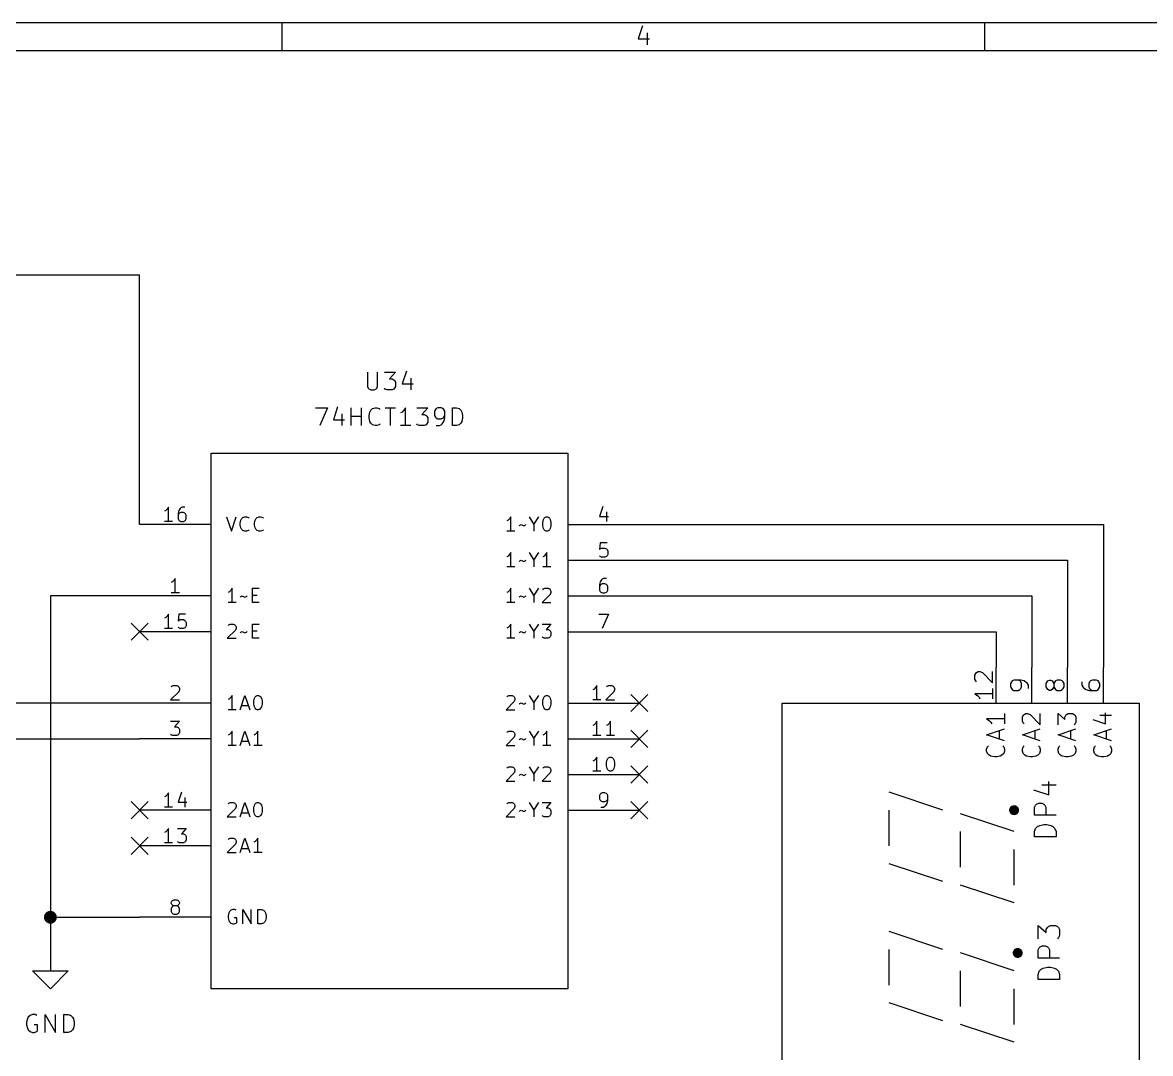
# Model space of a CAD drawing. Extents: x 0.4 to 11.3, y -7.9 to -0.4.
# Drawn here: x 5.572 to 8.732, y -3.281 to -0.394 of the extents above; entities that cross this region are included whole.
import ezdxf

# ---------------------------------------------------------------- set-up
doc = ezdxf.new("R2010")
doc.units = 0
doc.header["$MEASUREMENT"] = 0
for name, color, linetype in [('BLUE2', 5, 'CONTINUOUS'), ('CYAN2', 4, 'CONTINUOUS'), ('GREEN3', 91, 'CONTINUOUS'), ('LYELLOW', 51, 'CONTINUOUS'), ('RED2', 1, 'CONTINUOUS'), ('RED3', 11, 'CONTINUOUS')]:
    doc.layers.add(name, color=color, linetype=linetype)

msp = doc.modelspace()

# ---------------------------------------------------------------- linework, layer by layer
at = {"layer": 'BLUE2', "linetype": 'CONTINUOUS'}
for p, q in [((5.876, -2.076), (5.924, -2.124)), ((5.924, -2.076), (5.876, -2.124)), ((7.276, -2.276), (7.324, -2.324)), ((7.324, -2.276), (7.276, -2.324)), ((7.276, -2.376), (7.324, -2.424)), ((7.324, -2.376), (7.276, -2.424)), ((7.276, -2.476), (7.324, -2.524)), ((7.324, -2.476), (7.276, -2.524)), ((5.876, -2.576), (5.924, -2.624)), ((5.924, -2.576), (5.876, -2.624)), ((7.276, -2.576), (7.324, -2.624)), ((7.324, -2.576), (7.276, -2.624)), ((5.876, -2.676), (5.924, -2.724)), ((5.924, -2.676), (5.876, -2.724))]:
    msp.add_line(p, q, dxfattribs=at)
at = {"layer": 'CYAN2', "linetype": 'CONTINUOUS'}
for p, q in [((6.5381, -1.3728), (6.5381, -1.4133)), ((6.5667, -1.4133), (6.5667, -1.3728)), ((6.5857, -1.3728), (6.6167, -1.3728)), ((6.6167, -1.3728), (6.6, -1.3919)), ((6.6476, -1.3704), (6.6357, -1.4061)), ((6.6595, -1.3895), (6.6595, -1.4228)), ((6.5381, -1.4133), (6.5405, -1.418)), ((6.5405, -1.418), (6.5429, -1.4204)), ((6.5429, -1.4204), (6.5476, -1.4228)), ((6.5571, -1.4228), (6.5619, -1.4204)), ((6.5619, -1.4204), (6.5643, -1.418)), ((6.5643, -1.418), (6.5667, -1.4133)), ((6.5881, -1.4204), (6.5857, -1.418)), ((6.5929, -1.4228), (6.5881, -1.4204)), ((6.6, -1.3919), (6.6071, -1.3919)), ((6.6071, -1.3919), (6.6119, -1.3942)), ((6.6119, -1.4204), (6.6071, -1.4228)), ((6.6119, -1.3942), (6.6143, -1.3966)), ((6.6143, -1.418), (6.6119, -1.4204)), ((6.6143, -1.3966), (6.6167, -1.4014)), ((6.6167, -1.4133), (6.6143, -1.418)), ((6.6167, -1.4014), (6.6167, -1.4133)), ((6.6357, -1.4061), (6.6667, -1.4061)), ((6.5476, -1.4228), (6.5571, -1.4228)), ((6.6071, -1.4228), (6.5929, -1.4228)), ((6.3929, -1.4728), (6.4262, -1.4728)), ((6.4262, -1.4728), (6.4048, -1.5228)), ((6.4548, -1.4704), (6.4429, -1.5061)), ((6.4929, -1.5228), (6.4929, -1.4728)), ((6.5214, -1.5228), (6.5214, -1.4728)), ((6.5429, -1.4942), (6.5452, -1.4847)), ((6.5452, -1.4847), (6.5476, -1.4799)), ((6.5476, -1.4799), (6.5524, -1.4752)), ((6.5524, -1.4752), (6.5595, -1.4728)), ((6.5595, -1.4728), (6.5643, -1.4728)), ((6.5643, -1.4728), (6.5714, -1.4752)), ((6.5714, -1.4752), (6.5738, -1.4776)), ((6.5881, -1.4728), (6.6167, -1.4728)), ((6.6024, -1.5228), (6.6024, -1.4728)), ((6.6357, -1.4847), (6.631, -1.4871)), ((6.6405, -1.4799), (6.6357, -1.4847)), ((6.6452, -1.4728), (6.6405, -1.4799)), ((6.6452, -1.5228), (6.6452, -1.4728)), ((6.6762, -1.4728), (6.7071, -1.4728)), ((6.7071, -1.4728), (6.6905, -1.4919)), ((6.7286, -1.4776), (6.7262, -1.4823)), ((6.7262, -1.4823), (6.7262, -1.4942)), ((6.7309, -1.4752), (6.7286, -1.4776)), ((6.7357, -1.4728), (6.7309, -1.4752)), ((6.7452, -1.4728), (6.7357, -1.4728)), ((6.75, -1.4752), (6.7452, -1.4728)), ((6.7524, -1.4776), (6.75, -1.4752)), ((6.7548, -1.4823), (6.7524, -1.4776)), ((6.7548, -1.5014), (6.7548, -1.4823)), ((6.7762, -1.5228), (6.7762, -1.4728)), ((6.7762, -1.4728), (6.7881, -1.4728)), ((6.7881, -1.4728), (6.7952, -1.4752)), ((6.7952, -1.4752), (6.8, -1.4799)), ((6.8, -1.4799), (6.8024, -1.4847)), ((6.8024, -1.4847), (6.8048, -1.4942)), ((6.4429, -1.5061), (6.4738, -1.5061)), ((6.4667, -1.4895), (6.4667, -1.5228)), ((6.4929, -1.4966), (6.5214, -1.4966)), ((6.5429, -1.5014), (6.5429, -1.4942)), ((6.5452, -1.5109), (6.5429, -1.5014)), ((6.5476, -1.5157), (6.5452, -1.5109)), ((6.5524, -1.5204), (6.5476, -1.5157)), ((6.6905, -1.4919), (6.6976, -1.4919)), ((6.6976, -1.4919), (6.7024, -1.4942)), ((6.7024, -1.4942), (6.7048, -1.4966)), ((6.7048, -1.4966), (6.7071, -1.5014)), ((6.7071, -1.5133), (6.7048, -1.518)), ((6.7071, -1.5014), (6.7071, -1.5133)), ((6.7262, -1.4942), (6.7286, -1.499)), ((6.7286, -1.499), (6.7309, -1.5014)), ((6.7309, -1.5014), (6.7357, -1.5038)), ((6.7357, -1.5038), (6.7452, -1.5038)), ((6.7452, -1.5038), (6.75, -1.5014)), ((6.7476, -1.518), (6.7524, -1.5109)), ((6.75, -1.5014), (6.7524, -1.499)), ((6.7524, -1.499), (6.7548, -1.4942)), ((6.7524, -1.5109), (6.7548, -1.5014)), ((6.8, -1.5157), (6.7952, -1.5204)), ((6.8024, -1.5109), (6.8, -1.5157)), ((6.8048, -1.5014), (6.8024, -1.5109)), ((6.8048, -1.4942), (6.8048, -1.5014)), ((6.5595, -1.5228), (6.5524, -1.5204)), ((6.5643, -1.5228), (6.5595, -1.5228)), ((6.5714, -1.5204), (6.5643, -1.5228)), ((6.5738, -1.518), (6.5714, -1.5204)), ((6.6595, -1.5228), (6.631, -1.5228)), ((6.6786, -1.5204), (6.6762, -1.518)), ((6.6833, -1.5228), (6.6786, -1.5204)), ((6.6976, -1.5228), (6.6833, -1.5228)), ((6.7024, -1.5204), (6.6976, -1.5228)), ((6.7048, -1.518), (6.7024, -1.5204)), ((6.7309, -1.5228), (6.7405, -1.5228)), ((6.7405, -1.5228), (6.7452, -1.5204)), ((6.7452, -1.5204), (6.7476, -1.518)), ((6.7881, -1.5228), (6.7762, -1.5228)), ((6.7952, -1.5204), (6.7881, -1.5228)), ((6.1438, -1.7785), (6.1571, -1.8185)), ((6.1571, -1.8185), (6.1705, -1.7785)), ((6.1819, -1.7956), (6.1838, -1.788)), ((6.1819, -1.8014), (6.1819, -1.7956)), ((6.1838, -1.788), (6.1857, -1.7842)), ((6.1857, -1.7842), (6.1895, -1.7804)), ((6.1895, -1.7804), (6.1952, -1.7785)), ((6.1952, -1.7785), (6.199, -1.7785)), ((6.199, -1.7785), (6.2048, -1.7804)), ((6.2048, -1.7804), (6.2067, -1.7823)), ((6.2219, -1.7956), (6.2238, -1.788)), ((6.2219, -1.8014), (6.2219, -1.7956)), ((6.2238, -1.788), (6.2257, -1.7842)), ((6.2257, -1.7842), (6.2295, -1.7804)), ((6.2295, -1.7804), (6.2352, -1.7785)), ((6.2352, -1.7785), (6.239, -1.7785)), ((6.239, -1.7785), (6.2448, -1.7804)), ((6.2448, -1.7804), (6.2467, -1.7823)), ((6.9324, -1.788), (6.9286, -1.7899)), ((6.9362, -1.7842), (6.9324, -1.788)), ((6.94, -1.7785), (6.9362, -1.7842)), ((6.94, -1.8185), (6.94, -1.7785)), ((6.9648, -1.8014), (6.9686, -1.7995)), ((6.9686, -1.7995), (6.9762, -1.8033)), ((6.98, -1.8014), (6.9819, -1.7995)), ((6.9914, -1.7785), (7.0048, -1.7995)), ((7.0048, -1.7995), (7.0181, -1.7785)), ((7.0048, -1.7995), (7.0048, -1.8185)), ((7.0295, -1.7937), (7.0314, -1.7861)), ((7.0295, -1.8033), (7.0295, -1.7937)), ((7.0314, -1.7861), (7.0333, -1.7823)), ((7.0333, -1.7823), (7.0352, -1.7804)), ((7.0352, -1.7804), (7.039, -1.7785)), ((7.039, -1.7785), (7.0429, -1.7785)), ((7.0429, -1.7785), (7.0467, -1.7804)), ((7.0467, -1.7804), (7.0486, -1.7823)), ((7.0486, -1.7823), (7.0505, -1.7861)), ((7.0505, -1.7861), (7.0524, -1.7937)), ((7.0524, -1.7937), (7.0524, -1.8033)), ((6.1838, -1.809), (6.1819, -1.8014)), ((6.1857, -1.8128), (6.1838, -1.809)), ((6.1895, -1.8166), (6.1857, -1.8128)), ((6.1952, -1.8185), (6.1895, -1.8166)), ((6.199, -1.8185), (6.1952, -1.8185)), ((6.2048, -1.8166), (6.199, -1.8185)), ((6.2067, -1.8147), (6.2048, -1.8166)), ((6.2238, -1.809), (6.2219, -1.8014)), ((6.2257, -1.8128), (6.2238, -1.809)), ((6.2295, -1.8166), (6.2257, -1.8128)), ((6.2352, -1.8185), (6.2295, -1.8166)), ((6.239, -1.8185), (6.2352, -1.8185)), ((6.2448, -1.8166), (6.239, -1.8185)), ((6.2467, -1.8147), (6.2448, -1.8166)), ((6.9514, -1.8185), (6.9286, -1.8185)), ((6.9629, -1.8033), (6.9648, -1.8014)), ((6.9762, -1.8033), (6.98, -1.8014)), ((7.0314, -1.8109), (7.0295, -1.8033)), ((7.0333, -1.8147), (7.0314, -1.8109)), ((7.0352, -1.8166), (7.0333, -1.8147)), ((7.039, -1.8185), (7.0352, -1.8166)), ((7.0429, -1.8185), (7.039, -1.8185)), ((7.0467, -1.8166), (7.0429, -1.8185)), ((7.0486, -1.8147), (7.0467, -1.8166)), ((7.0505, -1.8109), (7.0486, -1.8147)), ((7.0524, -1.8033), (7.0505, -1.8109)), ((6.9324, -1.888), (6.9286, -1.8899)), ((6.9362, -1.8842), (6.9324, -1.888)), ((6.94, -1.8785), (6.9362, -1.8842)), ((6.94, -1.9185), (6.94, -1.8785)), ((6.9914, -1.8785), (7.0048, -1.8995)), ((7.0048, -1.8995), (7.0181, -1.8785)), ((7.0333, -1.888), (7.0295, -1.8899)), ((7.0371, -1.8842), (7.0333, -1.888)), ((7.041, -1.8785), (7.0371, -1.8842)), ((7.041, -1.9185), (7.041, -1.8785)), ((6.9514, -1.9185), (6.9286, -1.9185)), ((6.9629, -1.9033), (6.9648, -1.9014)), ((6.9648, -1.9014), (6.9686, -1.8995)), ((6.9686, -1.8995), (6.9762, -1.9033)), ((6.9762, -1.9033), (6.98, -1.9014)), ((6.98, -1.9014), (6.9819, -1.8995)), ((7.0048, -1.8995), (7.0048, -1.9185)), ((7.0524, -1.9185), (7.0295, -1.9185)), ((6.1514, -1.988), (6.1476, -1.9899)), ((6.1552, -1.9842), (6.1514, -1.988)), ((6.159, -1.9785), (6.1552, -1.9842)), ((6.159, -2.0185), (6.159, -1.9785)), ((6.2162, -2.0185), (6.2162, -1.9785)), ((6.2162, -1.9785), (6.2352, -1.9785)), ((6.9324, -1.988), (6.9286, -1.9899)), ((6.9362, -1.9842), (6.9324, -1.988)), ((6.94, -1.9785), (6.9362, -1.9842)), ((6.94, -2.0185), (6.94, -1.9785)), ((6.9914, -1.9785), (7.0048, -1.9995)), ((7.0048, -1.9995), (7.0181, -1.9785)), ((7.0295, -1.9823), (7.0314, -1.9804)), ((7.0314, -1.9804), (7.0352, -1.9785)), ((7.0352, -1.9785), (7.0448, -1.9785)), ((7.0448, -1.9785), (7.0486, -1.9804)), ((7.0486, -1.9804), (7.0505, -1.9823)), ((7.0505, -1.9823), (7.0524, -1.9861)), ((7.0524, -1.9899), (7.0505, -1.9956)), ((7.0524, -1.9861), (7.0524, -1.9899)), ((6.1705, -2.0185), (6.1476, -2.0185)), ((6.1819, -2.0033), (6.1838, -2.0014)), ((6.1838, -2.0014), (6.1876, -1.9995)), ((6.1876, -1.9995), (6.1952, -2.0033)), ((6.1952, -2.0033), (6.199, -2.0014)), ((6.199, -2.0014), (6.2009, -1.9995)), ((6.2162, -1.9976), (6.2295, -1.9976)), ((6.2352, -2.0185), (6.2162, -2.0185)), ((6.9514, -2.0185), (6.9286, -2.0185)), ((6.9629, -2.0033), (6.9648, -2.0014)), ((6.9648, -2.0014), (6.9686, -1.9995)), ((6.9686, -1.9995), (6.9762, -2.0033)), ((6.9762, -2.0033), (6.98, -2.0014)), ((6.98, -2.0014), (6.9819, -1.9995)), ((7.0048, -1.9995), (7.0048, -2.0185)), ((7.0505, -1.9956), (7.0276, -2.0185)), ((7.0276, -2.0185), (7.0524, -2.0185)), ((6.1476, -2.0823), (6.1495, -2.0804)), ((6.1495, -2.0804), (6.1533, -2.0785)), ((6.1533, -2.0785), (6.1629, -2.0785)), ((6.1629, -2.0785), (6.1667, -2.0804)), ((6.1667, -2.0804), (6.1686, -2.0823)), ((6.1686, -2.0823), (6.1705, -2.0861)), ((6.2162, -2.1185), (6.2162, -2.0785)), ((6.2162, -2.0785), (6.2352, -2.0785)), ((6.9362, -2.0842), (6.9324, -2.088)), ((6.94, -2.0785), (6.9362, -2.0842)), ((6.94, -2.1185), (6.94, -2.0785)), ((6.9914, -2.0785), (7.0048, -2.0995)), ((7.0048, -2.0995), (7.0181, -2.0785)), ((7.0276, -2.0785), (7.0524, -2.0785)), ((7.0524, -2.0785), (7.039, -2.0937)), ((6.1686, -2.0956), (6.1457, -2.1185)), ((6.1705, -2.0899), (6.1686, -2.0956)), ((6.1705, -2.0861), (6.1705, -2.0899)), ((6.1819, -2.1033), (6.1838, -2.1014)), ((6.1838, -2.1014), (6.1876, -2.0995)), ((6.1876, -2.0995), (6.1952, -2.1033)), ((6.1952, -2.1033), (6.199, -2.1014)), ((6.199, -2.1014), (6.2009, -2.0995)), ((6.2162, -2.0976), (6.2295, -2.0976)), ((6.9324, -2.088), (6.9286, -2.0899)), ((6.9629, -2.1033), (6.9648, -2.1014)), ((6.9648, -2.1014), (6.9686, -2.0995)), ((6.9686, -2.0995), (6.9762, -2.1033)), ((6.9762, -2.1033), (6.98, -2.1014)), ((6.98, -2.1014), (6.9819, -2.0995)), ((7.0048, -2.0995), (7.0048, -2.1185)), ((7.0295, -2.1166), (7.0276, -2.1147)), ((7.0333, -2.1185), (7.0295, -2.1166)), ((7.039, -2.0937), (7.0448, -2.0937)), ((7.0448, -2.0937), (7.0486, -2.0956)), ((7.0486, -2.1166), (7.0448, -2.1185)), ((7.0486, -2.0956), (7.0505, -2.0976)), ((7.0505, -2.1147), (7.0486, -2.1166)), ((7.0505, -2.0976), (7.0524, -2.1014)), ((7.0524, -2.1109), (7.0505, -2.1147)), ((7.0524, -2.1014), (7.0524, -2.1109)), ((6.1457, -2.1185), (6.1705, -2.1185)), ((6.2352, -2.1185), (6.2162, -2.1185)), ((6.9514, -2.1185), (6.9286, -2.1185)), ((7.0448, -2.1185), (7.0333, -2.1185)), ((6.1514, -2.288), (6.1476, -2.2899)), ((6.1552, -2.2842), (6.1514, -2.288)), ((6.159, -2.2785), (6.1552, -2.2842)), ((6.159, -2.3185), (6.159, -2.2785)), ((6.1819, -2.3185), (6.1952, -2.2785)), ((6.1952, -2.2785), (6.2086, -2.3185)), ((6.22, -2.2937), (6.2219, -2.2861)), ((6.22, -2.3033), (6.22, -2.2937)), ((6.2219, -2.3109), (6.22, -2.3033)), ((6.2219, -2.2861), (6.2238, -2.2823)), ((6.2238, -2.2823), (6.2257, -2.2804)), ((6.2257, -2.2804), (6.2295, -2.2785)), ((6.2295, -2.2785), (6.2333, -2.2785)), ((6.2333, -2.2785), (6.2371, -2.2804)), ((6.2371, -2.2804), (6.239, -2.2823)), ((6.239, -2.2823), (6.241, -2.2861)), ((6.241, -2.2861), (6.2429, -2.2937)), ((6.2429, -2.3033), (6.241, -2.3109)), ((6.2429, -2.2937), (6.2429, -2.3033)), ((6.9495, -2.2956), (6.9267, -2.3185)), ((6.9286, -2.2823), (6.9305, -2.2804)), ((6.9305, -2.2804), (6.9343, -2.2785)), ((6.9343, -2.2785), (6.9438, -2.2785)), ((6.9438, -2.2785), (6.9476, -2.2804)), ((6.9476, -2.2804), (6.9495, -2.2823)), ((6.9495, -2.2823), (6.9514, -2.2861)), ((6.9514, -2.2899), (6.9495, -2.2956)), ((6.9514, -2.2861), (6.9514, -2.2899)), ((6.9629, -2.3033), (6.9648, -2.3014)), ((6.9648, -2.3014), (6.9686, -2.2995)), ((6.9686, -2.2995), (6.9762, -2.3033)), ((6.9762, -2.3033), (6.98, -2.3014)), ((6.98, -2.3014), (6.9819, -2.2995)), ((6.9914, -2.2785), (7.0048, -2.2995)), ((7.0048, -2.2995), (7.0181, -2.2785)), ((7.0048, -2.2995), (7.0048, -2.3185)), ((7.0295, -2.2937), (7.0314, -2.2861)), ((7.0295, -2.3033), (7.0295, -2.2937)), ((7.0314, -2.3109), (7.0295, -2.3033)), ((7.0314, -2.2861), (7.0333, -2.2823)), ((7.0333, -2.2823), (7.0352, -2.2804)), ((7.0352, -2.2804), (7.039, -2.2785)), ((7.039, -2.2785), (7.0429, -2.2785)), ((7.0429, -2.2785), (7.0467, -2.2804)), ((7.0467, -2.2804), (7.0486, -2.2823)), ((7.0486, -2.2823), (7.0505, -2.2861)), ((7.0505, -2.2861), (7.0524, -2.2937)), ((7.0524, -2.3033), (7.0505, -2.3109)), ((7.0524, -2.2937), (7.0524, -2.3033)), ((6.1705, -2.3185), (6.1476, -2.3185)), ((6.1857, -2.3071), (6.2048, -2.3071)), ((6.2238, -2.3147), (6.2219, -2.3109)), ((6.2257, -2.3166), (6.2238, -2.3147)), ((6.2295, -2.3185), (6.2257, -2.3166)), ((6.2333, -2.3185), (6.2295, -2.3185)), ((6.2371, -2.3166), (6.2333, -2.3185)), ((6.239, -2.3147), (6.2371, -2.3166)), ((6.241, -2.3109), (6.239, -2.3147)), ((6.9267, -2.3185), (6.9514, -2.3185)), ((7.0333, -2.3147), (7.0314, -2.3109)), ((7.0352, -2.3166), (7.0333, -2.3147)), ((7.039, -2.3185), (7.0352, -2.3166)), ((7.0429, -2.3185), (7.039, -2.3185)), ((7.0467, -2.3166), (7.0429, -2.3185)), ((7.0486, -2.3147), (7.0467, -2.3166)), ((7.0505, -2.3109), (7.0486, -2.3147)), ((8.3231, -2.3295), (8.3231, -2.3581)), ((8.3731, -2.339), (8.3755, -2.3343)), ((8.3755, -2.3343), (8.3779, -2.3319)), ((8.3779, -2.3319), (8.3827, -2.3295)), ((8.3827, -2.3295), (8.3874, -2.3295)), ((8.3874, -2.3295), (8.3946, -2.3319)), ((8.3946, -2.3319), (8.4231, -2.3605)), ((8.4231, -2.3605), (8.4231, -2.3295)), ((8.4731, -2.3605), (8.4731, -2.3295)), ((8.4731, -2.3295), (8.4922, -2.3462)), ((8.4922, -2.339), (8.4946, -2.3343)), ((8.4946, -2.3343), (8.4969, -2.3319)), ((8.4969, -2.3319), (8.5017, -2.3295)), ((8.5017, -2.3295), (8.5136, -2.3295)), ((8.5136, -2.3295), (8.5184, -2.3319)), ((8.5184, -2.3319), (8.5208, -2.3343)), ((8.5208, -2.3343), (8.5231, -2.339)), ((8.5898, -2.3343), (8.6231, -2.3343)), ((8.6065, -2.3581), (8.6065, -2.3271)), ((8.3231, -2.3438), (8.2731, -2.3438)), ((8.2731, -2.3438), (8.2803, -2.3486)), ((8.2803, -2.3486), (8.285, -2.3533)), ((8.285, -2.3533), (8.2874, -2.3581)), ((8.3731, -2.3509), (8.3731, -2.339)), ((8.3755, -2.3557), (8.3731, -2.3509)), ((8.3779, -2.3581), (8.3755, -2.3557)), ((8.4922, -2.3462), (8.4922, -2.339)), ((8.5208, -2.3581), (8.5184, -2.3605)), ((8.5231, -2.3533), (8.5208, -2.3581)), ((8.5231, -2.339), (8.5231, -2.3533)), ((8.5708, -2.3462), (8.6065, -2.3581)), ((6.1514, -2.388), (6.1476, -2.3899)), ((6.1552, -2.3842), (6.1514, -2.388)), ((6.159, -2.3785), (6.1552, -2.3842)), ((6.159, -2.4185), (6.159, -2.3785)), ((6.1819, -2.4185), (6.1952, -2.3785)), ((6.1952, -2.3785), (6.2086, -2.4185)), ((6.2238, -2.388), (6.22, -2.3899)), ((6.2276, -2.3842), (6.2238, -2.388)), ((6.2314, -2.3785), (6.2276, -2.3842)), ((6.2314, -2.4185), (6.2314, -2.3785)), ((6.9495, -2.3956), (6.9267, -2.4185)), ((6.9286, -2.3823), (6.9305, -2.3804)), ((6.9305, -2.3804), (6.9343, -2.3785)), ((6.9343, -2.3785), (6.9438, -2.3785)), ((6.9438, -2.3785), (6.9476, -2.3804)), ((6.9476, -2.3804), (6.9495, -2.3823)), ((6.9495, -2.3823), (6.9514, -2.3861)), ((6.9514, -2.3899), (6.9495, -2.3956)), ((6.9514, -2.3861), (6.9514, -2.3899)), ((6.9629, -2.4033), (6.9648, -2.4014)), ((6.9648, -2.4014), (6.9686, -2.3995)), ((6.9686, -2.3995), (6.9762, -2.4033)), ((6.9762, -2.4033), (6.98, -2.4014)), ((6.98, -2.4014), (6.9819, -2.3995)), ((6.9914, -2.3785), (7.0048, -2.3995)), ((7.0048, -2.3995), (7.0181, -2.3785)), ((7.0048, -2.3995), (7.0048, -2.4185)), ((7.0333, -2.388), (7.0295, -2.3899)), ((7.0371, -2.3842), (7.0333, -2.388)), ((7.041, -2.3785), (7.0371, -2.3842)), ((7.041, -2.4185), (7.041, -2.3785)), ((8.2731, -2.389), (8.3231, -2.3724)), ((8.3231, -2.4057), (8.2731, -2.389)), ((8.3088, -2.4009), (8.3088, -2.3771)), ((8.3731, -2.389), (8.4231, -2.3724)), ((8.4231, -2.4057), (8.3731, -2.389)), ((8.4088, -2.4009), (8.4088, -2.3771)), ((8.4731, -2.389), (8.5231, -2.3724)), ((8.5231, -2.4057), (8.4731, -2.389)), ((8.5088, -2.4009), (8.5088, -2.3771)), ((8.5731, -2.389), (8.6231, -2.3724)), ((8.6231, -2.4057), (8.5731, -2.389)), ((8.6088, -2.4009), (8.6088, -2.3771)), ((6.1705, -2.4185), (6.1476, -2.4185)), ((6.1857, -2.4071), (6.2048, -2.4071)), ((6.2429, -2.4185), (6.22, -2.4185)), ((6.9267, -2.4185), (6.9514, -2.4185)), ((7.0524, -2.4185), (7.0295, -2.4185)), ((8.2731, -2.4295), (8.2755, -2.4224)), ((8.2731, -2.4343), (8.2731, -2.4295)), ((8.2755, -2.4224), (8.2779, -2.42)), ((8.3184, -2.42), (8.3208, -2.4224)), ((8.3208, -2.4224), (8.3231, -2.4295)), ((8.3231, -2.4295), (8.3231, -2.4343)), ((8.3731, -2.4295), (8.3755, -2.4224)), ((8.3731, -2.4343), (8.3731, -2.4295)), ((8.3755, -2.4224), (8.3779, -2.42)), ((8.4184, -2.42), (8.4208, -2.4224)), ((8.4208, -2.4224), (8.4231, -2.4295)), ((8.4231, -2.4295), (8.4231, -2.4343)), ((8.4731, -2.4295), (8.4755, -2.4224)), ((8.4731, -2.4343), (8.4731, -2.4295)), ((8.4755, -2.4224), (8.4779, -2.42)), ((8.5184, -2.42), (8.5208, -2.4224)), ((8.5208, -2.4224), (8.5231, -2.4295)), ((8.5231, -2.4295), (8.5231, -2.4343)), ((8.5731, -2.4295), (8.5755, -2.4224)), ((8.5731, -2.4343), (8.5731, -2.4295)), ((8.5755, -2.4224), (8.5779, -2.42)), ((8.6184, -2.42), (8.6208, -2.4224)), ((8.6208, -2.4224), (8.6231, -2.4295)), ((8.6231, -2.4295), (8.6231, -2.4343)), ((8.2755, -2.4414), (8.2731, -2.4343)), ((8.2803, -2.4462), (8.2755, -2.4414)), ((8.285, -2.4486), (8.2803, -2.4462)), ((8.2946, -2.4509), (8.285, -2.4486)), ((8.3017, -2.4509), (8.2946, -2.4509)), ((8.3112, -2.4486), (8.3017, -2.4509)), ((8.316, -2.4462), (8.3112, -2.4486)), ((8.3208, -2.4414), (8.316, -2.4462)), ((8.3231, -2.4343), (8.3208, -2.4414)), ((8.3755, -2.4414), (8.3731, -2.4343)), ((8.3803, -2.4462), (8.3755, -2.4414)), ((8.385, -2.4486), (8.3803, -2.4462)), ((8.3946, -2.4509), (8.385, -2.4486)), ((8.4017, -2.4509), (8.3946, -2.4509)), ((8.4112, -2.4486), (8.4017, -2.4509)), ((8.416, -2.4462), (8.4112, -2.4486)), ((8.4208, -2.4414), (8.416, -2.4462)), ((8.4231, -2.4343), (8.4208, -2.4414)), ((8.4755, -2.4414), (8.4731, -2.4343)), ((8.4803, -2.4462), (8.4755, -2.4414)), ((8.485, -2.4486), (8.4803, -2.4462)), ((8.4946, -2.4509), (8.485, -2.4486)), ((8.5017, -2.4509), (8.4946, -2.4509)), ((8.5112, -2.4486), (8.5017, -2.4509)), ((8.516, -2.4462), (8.5112, -2.4486)), ((8.5208, -2.4414), (8.516, -2.4462)), ((8.5231, -2.4343), (8.5208, -2.4414)), ((8.5755, -2.4414), (8.5731, -2.4343)), ((8.5803, -2.4462), (8.5755, -2.4414)), ((8.585, -2.4486), (8.5803, -2.4462)), ((8.5946, -2.4509), (8.585, -2.4486)), ((8.6017, -2.4509), (8.5946, -2.4509)), ((8.6112, -2.4486), (8.6017, -2.4509)), ((8.616, -2.4462), (8.6112, -2.4486)), ((8.6208, -2.4414), (8.616, -2.4462)), ((8.6231, -2.4343), (8.6208, -2.4414)), ((6.9495, -2.4956), (6.9267, -2.5185)), ((6.9286, -2.4823), (6.9305, -2.4804)), ((6.9305, -2.4804), (6.9343, -2.4785)), ((6.9343, -2.4785), (6.9438, -2.4785)), ((6.9438, -2.4785), (6.9476, -2.4804)), ((6.9476, -2.4804), (6.9495, -2.4823)), ((6.9495, -2.4823), (6.9514, -2.4861)), ((6.9514, -2.4899), (6.9495, -2.4956)), ((6.9514, -2.4861), (6.9514, -2.4899)), ((6.9914, -2.4785), (7.0048, -2.4995)), ((7.0048, -2.4995), (7.0181, -2.4785)), ((7.0505, -2.4956), (7.0276, -2.5185)), ((7.0295, -2.4823), (7.0314, -2.4804)), ((7.0314, -2.4804), (7.0352, -2.4785)), ((7.0352, -2.4785), (7.0448, -2.4785)), ((7.0448, -2.4785), (7.0486, -2.4804)), ((7.0486, -2.4804), (7.0505, -2.4823)), ((7.0505, -2.4823), (7.0524, -2.4861)), ((7.0524, -2.4899), (7.0505, -2.4956)), ((7.0524, -2.4861), (7.0524, -2.4899)), ((6.9267, -2.5185), (6.9514, -2.5185)), ((6.9629, -2.5033), (6.9648, -2.5014)), ((6.9648, -2.5014), (6.9686, -2.4995)), ((6.9686, -2.4995), (6.9762, -2.5033)), ((6.9762, -2.5033), (6.98, -2.5014)), ((6.98, -2.5014), (6.9819, -2.4995)), ((7.0048, -2.4995), (7.0048, -2.5185)), ((7.0276, -2.5185), (7.0524, -2.5185)), ((6.1476, -2.5823), (6.1495, -2.5804)), ((6.1495, -2.5804), (6.1533, -2.5785)), ((6.1533, -2.5785), (6.1629, -2.5785)), ((6.1629, -2.5785), (6.1667, -2.5804)), ((6.1667, -2.5804), (6.1686, -2.5823)), ((6.1686, -2.5823), (6.1705, -2.5861)), ((6.1705, -2.5899), (6.1686, -2.5956)), ((6.1705, -2.5861), (6.1705, -2.5899)), ((6.1819, -2.6185), (6.1952, -2.5785)), ((6.1952, -2.5785), (6.2086, -2.6185)), ((6.22, -2.5937), (6.2219, -2.5861)), ((6.2219, -2.5861), (6.2238, -2.5823)), ((6.2238, -2.5823), (6.2257, -2.5804)), ((6.2257, -2.5804), (6.2295, -2.5785)), ((6.2295, -2.5785), (6.2333, -2.5785)), ((6.2333, -2.5785), (6.2371, -2.5804)), ((6.2371, -2.5804), (6.239, -2.5823)), ((6.239, -2.5823), (6.241, -2.5861)), ((6.241, -2.5861), (6.2429, -2.5937)), ((6.9286, -2.5823), (6.9305, -2.5804)), ((6.9305, -2.5804), (6.9343, -2.5785)), ((6.9343, -2.5785), (6.9438, -2.5785)), ((6.9438, -2.5785), (6.9476, -2.5804)), ((6.9476, -2.5804), (6.9495, -2.5823)), ((6.9495, -2.5823), (6.9514, -2.5861)), ((6.9514, -2.5899), (6.9495, -2.5956)), ((6.9514, -2.5861), (6.9514, -2.5899)), ((6.9914, -2.5785), (7.0048, -2.5995)), ((7.0048, -2.5995), (7.0181, -2.5785)), ((7.0276, -2.5785), (7.0524, -2.5785)), ((7.0524, -2.5785), (7.039, -2.5937)), ((6.1686, -2.5956), (6.1457, -2.6185)), ((6.1457, -2.6185), (6.1705, -2.6185)), ((6.1857, -2.6071), (6.2048, -2.6071)), ((6.22, -2.6033), (6.22, -2.5937)), ((6.2219, -2.6109), (6.22, -2.6033)), ((6.2238, -2.6147), (6.2219, -2.6109)), ((6.2257, -2.6166), (6.2238, -2.6147)), ((6.2295, -2.6185), (6.2257, -2.6166)), ((6.2333, -2.6185), (6.2295, -2.6185)), ((6.2371, -2.6166), (6.2333, -2.6185)), ((6.239, -2.6147), (6.2371, -2.6166)), ((6.241, -2.6109), (6.239, -2.6147)), ((6.2429, -2.6033), (6.241, -2.6109)), ((6.2429, -2.5937), (6.2429, -2.6033)), ((6.9495, -2.5956), (6.9267, -2.6185)), ((6.9267, -2.6185), (6.9514, -2.6185)), ((6.9629, -2.6033), (6.9648, -2.6014)), ((6.9648, -2.6014), (6.9686, -2.5995)), ((6.9686, -2.5995), (6.9762, -2.6033)), ((6.9762, -2.6033), (6.98, -2.6014)), ((6.98, -2.6014), (6.9819, -2.5995)), ((7.0048, -2.5995), (7.0048, -2.6185)), ((7.0295, -2.6166), (7.0276, -2.6147)), ((7.0333, -2.6185), (7.0295, -2.6166)), ((7.0448, -2.6185), (7.0333, -2.6185)), ((7.039, -2.5937), (7.0448, -2.5937)), ((7.0448, -2.5937), (7.0486, -2.5956)), ((7.0486, -2.6166), (7.0448, -2.6185)), ((7.0486, -2.5956), (7.0505, -2.5976)), ((7.0505, -2.6147), (7.0486, -2.6166)), ((7.0505, -2.5976), (7.0524, -2.6014)), ((7.0524, -2.6109), (7.0505, -2.6147)), ((7.0524, -2.6014), (7.0524, -2.6109)), ((6.1476, -2.6823), (6.1495, -2.6804)), ((6.1495, -2.6804), (6.1533, -2.6785)), ((6.1533, -2.6785), (6.1629, -2.6785)), ((6.1629, -2.6785), (6.1667, -2.6804)), ((6.1667, -2.6804), (6.1686, -2.6823)), ((6.1686, -2.6823), (6.1705, -2.6861)), ((6.1819, -2.7185), (6.1952, -2.6785)), ((6.1952, -2.6785), (6.2086, -2.7185)), ((6.2276, -2.6842), (6.2238, -2.688)), ((6.2314, -2.6785), (6.2276, -2.6842)), ((6.2314, -2.7185), (6.2314, -2.6785)), ((6.1686, -2.6956), (6.1457, -2.7185)), ((6.1705, -2.6899), (6.1686, -2.6956)), ((6.1705, -2.6861), (6.1705, -2.6899)), ((6.1857, -2.7071), (6.2048, -2.7071)), ((6.2238, -2.688), (6.22, -2.6899)), ((6.1457, -2.7185), (6.1705, -2.7185)), ((6.2429, -2.7185), (6.22, -2.7185)), ((6.1495, -2.888), (6.1476, -2.8956)), ((6.1476, -2.8956), (6.1476, -2.9014)), ((6.1476, -2.9014), (6.1495, -2.909)), ((6.1514, -2.8842), (6.1495, -2.888)), ((6.1552, -2.8804), (6.1514, -2.8842)), ((6.1609, -2.8785), (6.1552, -2.8804)), ((6.1667, -2.8785), (6.1609, -2.8785)), ((6.1724, -2.9014), (6.1648, -2.9014)), ((6.1705, -2.8804), (6.1667, -2.8785)), ((6.1724, -2.9147), (6.1724, -2.9014)), ((6.1895, -2.9185), (6.1895, -2.8785)), ((6.1895, -2.8785), (6.2124, -2.9185)), ((6.2124, -2.9185), (6.2124, -2.8785)), ((6.2314, -2.9185), (6.2314, -2.8785)), ((6.2314, -2.8785), (6.241, -2.8785)), ((6.241, -2.8785), (6.2467, -2.8804)), ((6.2467, -2.8804), (6.2505, -2.8842)), ((6.2505, -2.8842), (6.2524, -2.888)), ((6.2524, -2.888), (6.2543, -2.8956)), ((6.2543, -2.9014), (6.2524, -2.909)), ((6.2543, -2.8956), (6.2543, -2.9014)), ((6.1495, -2.909), (6.1514, -2.9128)), ((6.1514, -2.9128), (6.1552, -2.9166)), ((6.1552, -2.9166), (6.1609, -2.9185)), ((6.1609, -2.9185), (6.1648, -2.9185)), ((6.1648, -2.9185), (6.1705, -2.9166)), ((6.1705, -2.9166), (6.1724, -2.9147)), ((6.241, -2.9185), (6.2314, -2.9185)), ((6.2467, -2.9166), (6.241, -2.9185)), ((6.2505, -2.9128), (6.2467, -2.9166)), ((6.2524, -2.909), (6.2505, -2.9128)), ((5.5857, -3.1847), (5.5833, -3.1942)), ((5.5881, -3.1799), (5.5857, -3.1847)), ((5.5929, -3.1752), (5.5881, -3.1799)), ((5.6, -3.1728), (5.5929, -3.1752)), ((5.6071, -3.1728), (5.6, -3.1728)), ((5.6119, -3.1752), (5.6071, -3.1728)), ((5.6357, -3.2228), (5.6357, -3.1728)), ((5.6357, -3.1728), (5.6643, -3.2228)), ((5.6643, -3.2228), (5.6643, -3.1728)), ((5.6881, -3.2228), (5.6881, -3.1728)), ((5.6881, -3.1728), (5.7, -3.1728)), ((5.7, -3.1728), (5.7071, -3.1752)), ((5.7071, -3.1752), (5.7119, -3.1799)), ((5.7119, -3.1799), (5.7143, -3.1847)), ((5.7143, -3.1847), (5.7167, -3.1942)), ((5.5833, -3.1942), (5.5833, -3.2014)), ((5.5833, -3.2014), (5.5857, -3.2109)), ((5.5857, -3.2109), (5.5881, -3.2157)), ((5.5881, -3.2157), (5.5929, -3.2204)), ((5.5929, -3.2204), (5.6, -3.2228)), ((5.6, -3.2228), (5.6048, -3.2228)), ((5.6143, -3.2014), (5.6048, -3.2014)), ((5.6048, -3.2228), (5.6119, -3.2204)), ((5.6119, -3.2204), (5.6143, -3.218)), ((5.6143, -3.218), (5.6143, -3.2014)), ((5.7, -3.2228), (5.6881, -3.2228)), ((5.7071, -3.2204), (5.7, -3.2228)), ((5.7119, -3.2157), (5.7071, -3.2204)), ((5.7143, -3.2109), (5.7119, -3.2157)), ((5.7167, -3.2014), (5.7143, -3.2109)), ((5.7167, -3.1942), (5.7167, -3.2014))]:
    msp.add_line(p, q, dxfattribs=at)
at = {"layer": 'GREEN3', "linetype": 'CONTINUOUS'}
for p, q in [((4.4, -1.1), (5.9, -1.1)), ((5.9, -1.8), (5.9, -1.1)), ((7.3, -1.8), (8.6, -1.8)), ((8.6, -1.8), (8.6, -2.2)), ((7.3, -1.9), (8.5, -1.9)), ((8.5, -1.9), (8.5, -2.2)), ((5.9, -2), (5.65, -2)), ((5.65, -2), (5.65, -2.9)), ((7.3, -2), (8.4, -2)), ((8.4, -2), (8.4, -2.2)), ((7.3, -2.1), (8.3, -2.1)), ((8.3, -2.1), (8.3, -2.2)), ((5.9, -2.3), (5.15, -2.3)), ((5.05, -2.4), (5.9, -2.4)), ((5.65, -2.9), (5.9, -2.9)), ((5.65, -2.9), (5.65, -3))]:
    msp.add_line(p, q, dxfattribs=at)
at = {"layer": 'GREEN3', "const_width": 0.018}
msp.add_lwpolyline([(5.641, -2.9, 1), (5.659, -2.9, 1)], format="xyb", close=True, dxfattribs=at)
at = {"layer": 'LYELLOW', "linetype": 'CONTINUOUS'}
for p, q in [((6.1, -3.1), (6.1, -1.6)), ((6.1, -1.6), (7.1, -1.6)), ((7.1, -1.6), (7.1, -3.1)), ((7.7, -4.3), (7.7, -2.3)), ((7.7, -2.3), (8.7, -2.3)), ((8.7, -2.3), (8.7, -4.3)), ((7.1, -3.1), (6.1, -3.1))]:
    msp.add_line(p, q, dxfattribs=at)
at = {"layer": 'RED2', "linetype": 'CONTINUOUS'}
for p, q in [((0.3937, -0.3937), (11.2993, -0.3937)), ((6.2992, -0.4724), (6.2992, -0.3937)), ((7.3093, -0.4028), (7.2971, -0.4394)), ((8.2677, -0.4724), (8.2677, -0.3937)), ((7.2971, -0.4394), (7.3288, -0.4394)), ((7.3215, -0.4223), (7.3215, -0.4564)), ((0.4724, -0.4724), (11.2206, -0.4724)), ((6.1, -3.1), (6.1, -1.6)), ((6.1, -1.6), (7.1, -1.6)), ((7.1, -1.6), (7.1, -3.1)), ((6.1, -1.8), (5.9, -1.8)), ((7.1, -1.8), (7.3, -1.8)), ((7.1, -1.9), (7.3, -1.9)), ((6.1, -2), (5.9, -2)), ((7.1, -2), (7.3, -2)), ((6.1, -2.1), (5.9, -2.1)), ((7.1, -2.1), (7.3, -2.1)), ((8.3, -2.3), (8.3, -2.2)), ((8.4, -2.3), (8.4, -2.2)), ((8.5, -2.3), (8.5, -2.2)), ((8.6, -2.3), (8.6, -2.2)), ((6.1, -2.3), (5.9, -2.3)), ((7.1, -2.3), (7.3, -2.3)), ((7.7, -4.3), (7.7, -2.3)), ((7.7, -2.3), (8.7, -2.3)), ((8.7, -2.3), (8.7, -4.3)), ((6.1, -2.4), (5.9, -2.4)), ((7.1, -2.4), (7.3, -2.4)), ((7.1, -2.5), (7.3, -2.5)), ((8.4474, -2.5571), (8.4474, -2.52)), ((8.15, -2.6), (8, -2.55)), ((8.4045, -2.5429), (8.4474, -2.5571)), ((8.4274, -2.5286), (8.4674, -2.5286)), ((8.4074, -2.5914), (8.4102, -2.5857)), ((8.4102, -2.5857), (8.4131, -2.5829)), ((8.4131, -2.5829), (8.4188, -2.58)), ((8.4188, -2.58), (8.4274, -2.58)), ((8.4274, -2.58), (8.4331, -2.5829)), ((8.4331, -2.5829), (8.4359, -2.5857)), ((8.4359, -2.5857), (8.4388, -2.5914)), ((6.1, -2.6), (5.9, -2.6)), ((7.1, -2.6), (7.3, -2.6)), ((8, -2.7), (8, -2.6)), ((8.35, -2.66), (8.2, -2.61)), ((8.4074, -2.6143), (8.4074, -2.5914)), ((8.4674, -2.6143), (8.4074, -2.6143)), ((8.4388, -2.5914), (8.4388, -2.6143)), ((8.4074, -2.66), (8.4102, -2.6514)), ((8.4102, -2.6514), (8.4159, -2.6457)), ((8.4159, -2.6457), (8.4216, -2.6429)), ((8.4216, -2.6429), (8.4331, -2.64)), ((8.4331, -2.64), (8.4416, -2.64)), ((8.4416, -2.64), (8.4531, -2.6429)), ((8.4531, -2.6429), (8.4588, -2.6457)), ((8.4588, -2.6457), (8.4645, -2.6514)), ((8.4645, -2.6514), (8.4674, -2.66)), ((8.2, -2.76), (8.2, -2.66)), ((8.4074, -2.6743), (8.4074, -2.66)), ((8.4674, -2.6743), (8.4074, -2.6743)), ((8.4674, -2.66), (8.4674, -2.6743)), ((6.1, -2.7), (5.9, -2.7)), ((8.35, -2.81), (8.35, -2.71)), ((8.15, -2.8), (8, -2.75)), ((8.35, -2.86), (8.2, -2.81)), ((6.1, -2.9), (5.9, -2.9)), ((8.4174, -2.96), (8.4174, -2.9229)), ((8.4174, -2.9229), (8.4402, -2.9429)), ((8.4402, -2.9343), (8.4431, -2.9286)), ((8.4402, -2.9429), (8.4402, -2.9343)), ((8.4431, -2.9286), (8.4459, -2.9257)), ((8.4459, -2.9257), (8.4516, -2.9229)), ((8.4516, -2.9229), (8.4659, -2.9229)), ((8.4659, -2.9229), (8.4716, -2.9257)), ((8.4716, -2.9257), (8.4745, -2.9286)), ((8.4745, -2.9286), (8.4774, -2.9343)), ((8.4774, -2.9343), (8.4774, -2.9514)), ((8.15, -2.99), (8, -2.94)), ((8.4745, -2.9571), (8.4716, -2.96)), ((8.4774, -2.9514), (8.4745, -2.9571)), ((5.65, -3), (5.65, -3.05)), ((8, -3.09), (8, -2.99)), ((8.35, -3.05), (8.2, -3)), ((8.4174, -2.9914), (8.4202, -2.9857)), ((8.4174, -3.0143), (8.4174, -2.9914)), ((8.4202, -2.9857), (8.4231, -2.9829)), ((8.4231, -2.9829), (8.4288, -2.98)), ((8.4288, -2.98), (8.4374, -2.98)), ((8.4374, -2.98), (8.4431, -2.9829)), ((8.4431, -2.9829), (8.4459, -2.9857)), ((8.4459, -2.9857), (8.4488, -2.9914)), ((8.4488, -2.9914), (8.4488, -3.0143)), ((8.4774, -3.0143), (8.4174, -3.0143)), ((5.65, -3.1), (5.6, -3.05)), ((5.6, -3.05), (5.65, -3.05)), ((5.65, -3.05), (5.7, -3.05)), ((5.7, -3.05), (5.65, -3.1)), ((8.2, -3.15), (8.2, -3.05)), ((8.4174, -3.06), (8.4202, -3.0514)), ((8.4174, -3.0743), (8.4174, -3.06)), ((8.4202, -3.0514), (8.4259, -3.0457)), ((8.4259, -3.0457), (8.4316, -3.0429)), ((8.4316, -3.0429), (8.4431, -3.04)), ((8.4431, -3.04), (8.4516, -3.04)), ((8.4516, -3.04), (8.4631, -3.0429)), ((8.4631, -3.0429), (8.4688, -3.0457)), ((8.4688, -3.0457), (8.4745, -3.0514)), ((8.4745, -3.0514), (8.4774, -3.06)), ((8.4774, -3.06), (8.4774, -3.0743)), ((8.4774, -3.0743), (8.4174, -3.0743)), ((7.1, -3.1), (6.1, -3.1)), ((8.35, -3.2), (8.35, -3.1)), ((8.15, -3.19), (8, -3.14)), ((8.35, -3.25), (8.2, -3.2))]:
    msp.add_line(p, q, dxfattribs=at)
at = {"layer": 'RED2', "const_width": 0.014}
for points in [[(8.343, -2.6, 1), (8.357, -2.6, 1)], [(8.353, -3, 1), (8.367, -3, 1)]]:
    msp.add_lwpolyline(points, format="xyb", close=True, dxfattribs=at)
at = {"layer": 'RED3', "linetype": 'CONTINUOUS'}
for p, q in [((5.9733, -1.7606), (5.9695, -1.7625)), ((5.9771, -1.7568), (5.9733, -1.7606)), ((5.981, -1.7511), (5.9771, -1.7568)), ((5.981, -1.7911), (5.981, -1.7511)), ((6.0095, -1.7606), (6.0076, -1.7682)), ((6.0076, -1.7682), (6.0076, -1.7835)), ((6.0133, -1.7549), (6.0095, -1.7606)), ((6.0114, -1.7682), (6.0095, -1.7701)), ((6.0152, -1.7663), (6.0114, -1.7682)), ((6.0152, -1.753), (6.0133, -1.7549)), ((6.019, -1.7511), (6.0152, -1.753)), ((6.0229, -1.7663), (6.0152, -1.7663)), ((6.0267, -1.7511), (6.019, -1.7511)), ((6.0267, -1.7682), (6.0229, -1.7663)), ((6.0286, -1.7701), (6.0267, -1.7682)), ((7.1981, -1.7492), (7.1886, -1.7778)), ((7.2076, -1.7644), (7.2076, -1.7911)), ((5.9924, -1.7911), (5.9695, -1.7911)), ((6.0095, -1.7701), (6.0076, -1.774)), ((6.0076, -1.7835), (6.0095, -1.7873)), ((6.0095, -1.7873), (6.0114, -1.7892)), ((6.0114, -1.7892), (6.0152, -1.7911)), ((6.0152, -1.7911), (6.0229, -1.7911)), ((6.0229, -1.7911), (6.0267, -1.7892)), ((6.0267, -1.7892), (6.0286, -1.7873)), ((6.0305, -1.774), (6.0286, -1.7701)), ((6.0286, -1.7873), (6.0305, -1.7835)), ((6.0305, -1.7835), (6.0305, -1.774)), ((7.1886, -1.7778), (7.2133, -1.7778)), ((7.1905, -1.8511), (7.1886, -1.8701)), ((7.2095, -1.8511), (7.1905, -1.8511)), ((7.1886, -1.8701), (7.1905, -1.8682)), ((7.1905, -1.8892), (7.1886, -1.8873)), ((7.1905, -1.8682), (7.1943, -1.8663)), ((7.1943, -1.8911), (7.1905, -1.8892)), ((7.1943, -1.8663), (7.2038, -1.8663)), ((7.2038, -1.8911), (7.1943, -1.8911)), ((7.2038, -1.8663), (7.2076, -1.8682)), ((7.2076, -1.8892), (7.2038, -1.8911)), ((7.2076, -1.8682), (7.2095, -1.8701)), ((7.2095, -1.8873), (7.2076, -1.8892)), ((7.2095, -1.8701), (7.2114, -1.874)), ((7.2114, -1.8835), (7.2095, -1.8873)), ((7.2114, -1.874), (7.2114, -1.8835)), ((5.9962, -1.9568), (5.9924, -1.9606)), ((6, -1.9511), (5.9962, -1.9568)), ((6, -1.9911), (6, -1.9511)), ((7.1943, -1.9549), (7.1905, -1.9606)), ((7.1962, -1.953), (7.1943, -1.9549)), ((7.2, -1.9511), (7.1962, -1.953)), ((7.2076, -1.9511), (7.2, -1.9511)), ((5.9924, -1.9606), (5.9886, -1.9625)), ((7.1905, -1.9606), (7.1886, -1.9682)), ((7.1886, -1.9682), (7.1886, -1.9835)), ((7.1905, -1.9701), (7.1886, -1.974)), ((7.1886, -1.9835), (7.1905, -1.9873)), ((7.1924, -1.9682), (7.1905, -1.9701)), ((7.1905, -1.9873), (7.1924, -1.9892)), ((7.1962, -1.9663), (7.1924, -1.9682)), ((7.1924, -1.9892), (7.1962, -1.9911)), ((7.2038, -1.9663), (7.1962, -1.9663)), ((7.2076, -1.9682), (7.2038, -1.9663)), ((7.2038, -1.9911), (7.2076, -1.9892)), ((7.2095, -1.9701), (7.2076, -1.9682)), ((7.2076, -1.9892), (7.2095, -1.9873)), ((7.2114, -1.974), (7.2095, -1.9701)), ((7.2095, -1.9873), (7.2114, -1.9835)), ((7.2114, -1.9835), (7.2114, -1.974)), ((6.0114, -1.9911), (5.9886, -1.9911)), ((7.1962, -1.9911), (7.2038, -1.9911)), ((5.981, -2.0511), (5.9771, -2.0568)), ((5.981, -2.0911), (5.981, -2.0511)), ((6.0095, -2.0511), (6.0076, -2.0701)), ((6.0286, -2.0511), (6.0095, -2.0511)), ((7.1867, -2.0511), (7.2133, -2.0511)), ((7.2133, -2.0511), (7.1962, -2.0911)), ((5.9733, -2.0606), (5.9695, -2.0625)), ((5.9771, -2.0568), (5.9733, -2.0606)), ((6.0076, -2.0701), (6.0095, -2.0682)), ((6.0095, -2.0682), (6.0133, -2.0663)), ((6.0133, -2.0663), (6.0229, -2.0663)), ((6.0229, -2.0663), (6.0267, -2.0682)), ((6.0267, -2.0682), (6.0286, -2.0701)), ((6.0286, -2.0701), (6.0305, -2.074)), ((6.0305, -2.0835), (6.0286, -2.0873)), ((6.0305, -2.074), (6.0305, -2.0835)), ((5.9924, -2.0911), (5.9695, -2.0911)), ((6.0095, -2.0892), (6.0076, -2.0873)), ((6.0133, -2.0911), (6.0095, -2.0892)), ((6.0229, -2.0911), (6.0133, -2.0911)), ((6.0267, -2.0892), (6.0229, -2.0911)), ((6.0286, -2.0873), (6.0267, -2.0892)), ((8.2446, -2.2143), (8.2494, -2.2119)), ((8.2494, -2.2119), (8.2542, -2.2119)), ((8.2542, -2.2119), (8.2613, -2.2143)), ((8.2899, -2.2429), (8.2899, -2.2119)), ((8.2399, -2.2214), (8.2423, -2.2167)), ((8.2399, -2.2333), (8.2399, -2.2214)), ((8.2423, -2.2381), (8.2399, -2.2333)), ((8.2423, -2.2167), (8.2446, -2.2143)), ((8.2446, -2.2405), (8.2423, -2.2381)), ((8.2613, -2.2143), (8.2899, -2.2429)), ((8.3423, -2.2405), (8.3399, -2.2452)), ((8.3446, -2.2381), (8.3423, -2.2405)), ((8.3494, -2.2357), (8.3446, -2.2381)), ((8.3684, -2.2357), (8.3494, -2.2357)), ((8.3661, -2.2381), (8.3613, -2.2357)), ((8.3684, -2.2405), (8.3661, -2.2381)), ((8.378, -2.2381), (8.3684, -2.2357)), ((8.3708, -2.2452), (8.3684, -2.2405)), ((8.3851, -2.2429), (8.378, -2.2381)), ((8.3875, -2.2452), (8.3851, -2.2429)), ((8.4399, -2.2452), (8.4423, -2.2405)), ((8.4423, -2.2405), (8.4446, -2.2381)), ((8.4446, -2.2381), (8.4494, -2.2357)), ((8.4494, -2.2357), (8.4518, -2.2357)), ((8.4518, -2.2357), (8.4565, -2.2381)), ((8.4565, -2.2381), (8.4589, -2.2405)), ((8.4589, -2.2405), (8.4613, -2.2452)), ((8.4637, -2.2405), (8.4613, -2.2452)), ((8.4661, -2.2381), (8.4637, -2.2405)), ((8.4708, -2.2357), (8.4661, -2.2381)), ((8.4804, -2.2357), (8.4708, -2.2357)), ((8.4851, -2.2381), (8.4804, -2.2357)), ((8.4875, -2.2405), (8.4851, -2.2381)), ((8.4899, -2.2452), (8.4875, -2.2405)), ((8.5399, -2.2405), (8.5399, -2.25)), ((8.5613, -2.2405), (8.5589, -2.2452)), ((8.5637, -2.2381), (8.5613, -2.2405)), ((8.5684, -2.2357), (8.5637, -2.2381)), ((8.5804, -2.2357), (8.5684, -2.2357)), ((8.5851, -2.2381), (8.5804, -2.2357)), ((8.5875, -2.2405), (8.5851, -2.2381)), ((8.5899, -2.2452), (8.5875, -2.2405)), ((6.0095, -2.2682), (5.9867, -2.2911)), ((5.9886, -2.2549), (5.9905, -2.253)), ((5.9905, -2.253), (5.9943, -2.2511)), ((5.9943, -2.2511), (6.0038, -2.2511)), ((6.0038, -2.2511), (6.0076, -2.253)), ((6.0076, -2.253), (6.0095, -2.2549)), ((6.0095, -2.2549), (6.0114, -2.2587)), ((6.0114, -2.2625), (6.0095, -2.2682)), ((6.0114, -2.2587), (6.0114, -2.2625)), ((7.1733, -2.2606), (7.1695, -2.2625)), ((7.1771, -2.2568), (7.1733, -2.2606)), ((7.181, -2.2511), (7.1771, -2.2568)), ((7.181, -2.2911), (7.181, -2.2511)), ((7.2286, -2.2682), (7.2057, -2.2911)), ((7.2076, -2.2549), (7.2095, -2.253)), ((7.2095, -2.253), (7.2133, -2.2511)), ((7.2133, -2.2511), (7.2229, -2.2511)), ((7.2229, -2.2511), (7.2267, -2.253)), ((7.2267, -2.253), (7.2286, -2.2549)), ((7.2286, -2.2549), (7.2305, -2.2587)), ((7.2305, -2.2625), (7.2286, -2.2682)), ((7.2305, -2.2587), (7.2305, -2.2625)), ((8.2899, -2.2738), (8.2399, -2.2738)), ((8.2399, -2.2738), (8.247, -2.2786)), ((8.2899, -2.2595), (8.2899, -2.2881)), ((8.3399, -2.2452), (8.3399, -2.2548)), ((8.3399, -2.2548), (8.3423, -2.2595)), ((8.3423, -2.2595), (8.3446, -2.2619)), ((8.3446, -2.2619), (8.3494, -2.2643)), ((8.3494, -2.2643), (8.3613, -2.2643)), ((8.3613, -2.2643), (8.3661, -2.2619)), ((8.3661, -2.2619), (8.3684, -2.2595)), ((8.3684, -2.2595), (8.3708, -2.2548)), ((8.3708, -2.2548), (8.3708, -2.2452)), ((8.3899, -2.25), (8.3875, -2.2452)), ((8.3899, -2.2595), (8.3899, -2.25)), ((8.4399, -2.2548), (8.4399, -2.2452)), ((8.4423, -2.2595), (8.4399, -2.2548)), ((8.4446, -2.2619), (8.4423, -2.2595)), ((8.4494, -2.2643), (8.4446, -2.2619)), ((8.4518, -2.2643), (8.4494, -2.2643)), ((8.4565, -2.2619), (8.4518, -2.2643)), ((8.4589, -2.2595), (8.4565, -2.2619)), ((8.4613, -2.2548), (8.4589, -2.2595)), ((8.4613, -2.2452), (8.4613, -2.2548)), ((8.4613, -2.2548), (8.4637, -2.2595)), ((8.4637, -2.2595), (8.4661, -2.2619)), ((8.4661, -2.2619), (8.4708, -2.2643)), ((8.4708, -2.2643), (8.4804, -2.2643)), ((8.4804, -2.2643), (8.4851, -2.2619)), ((8.4851, -2.2619), (8.4875, -2.2595)), ((8.4875, -2.2595), (8.4899, -2.2548)), ((8.4899, -2.2548), (8.4899, -2.2452)), ((8.5399, -2.25), (8.5423, -2.2548)), ((8.5423, -2.2548), (8.5446, -2.2571)), ((8.5446, -2.2571), (8.5518, -2.2619)), ((8.5518, -2.2619), (8.5613, -2.2643)), ((8.5589, -2.2452), (8.5589, -2.2548)), ((8.5589, -2.2548), (8.5613, -2.2595)), ((8.5613, -2.2595), (8.5637, -2.2619)), ((8.5613, -2.2643), (8.5804, -2.2643)), ((8.5637, -2.2619), (8.5684, -2.2643)), ((8.5804, -2.2643), (8.5851, -2.2619)), ((8.5851, -2.2619), (8.5875, -2.2595)), ((8.5875, -2.2595), (8.5899, -2.2548)), ((8.5899, -2.2548), (8.5899, -2.2452)), ((5.9867, -2.2911), (6.0114, -2.2911)), ((7.1924, -2.2911), (7.1695, -2.2911)), ((7.2057, -2.2911), (7.2305, -2.2911)), ((8.247, -2.2786), (8.2518, -2.2833)), ((8.2518, -2.2833), (8.2542, -2.2881)), ((5.9867, -2.3511), (6.0114, -2.3511)), ((6.0114, -2.3511), (5.9981, -2.3663)), ((5.9981, -2.3663), (6.0038, -2.3663)), ((6.0038, -2.3663), (6.0076, -2.3682)), ((6.0076, -2.3682), (6.0095, -2.3701)), ((7.1733, -2.3606), (7.1695, -2.3625)), ((7.1771, -2.3568), (7.1733, -2.3606)), ((7.181, -2.3511), (7.1771, -2.3568)), ((7.181, -2.3911), (7.181, -2.3511)), ((7.2114, -2.3606), (7.2076, -2.3625)), ((7.2152, -2.3568), (7.2114, -2.3606)), ((7.219, -2.3511), (7.2152, -2.3568)), ((7.219, -2.3911), (7.219, -2.3511)), ((5.9886, -2.3892), (5.9867, -2.3873)), ((5.9924, -2.3911), (5.9886, -2.3892)), ((6.0038, -2.3911), (5.9924, -2.3911)), ((6.0076, -2.3892), (6.0038, -2.3911)), ((6.0095, -2.3873), (6.0076, -2.3892)), ((6.0095, -2.3701), (6.0114, -2.374)), ((6.0114, -2.3835), (6.0095, -2.3873)), ((6.0114, -2.374), (6.0114, -2.3835)), ((7.1924, -2.3911), (7.1695, -2.3911)), ((7.2305, -2.3911), (7.2076, -2.3911)), ((7.1733, -2.4606), (7.1695, -2.4625)), ((7.1771, -2.4568), (7.1733, -2.4606)), ((7.181, -2.4511), (7.1771, -2.4568)), ((7.181, -2.4911), (7.181, -2.4511)), ((7.2076, -2.4663), (7.2095, -2.4587)), ((7.2095, -2.4587), (7.2114, -2.4549)), ((7.2114, -2.4549), (7.2133, -2.453)), ((7.2133, -2.453), (7.2171, -2.4511)), ((7.2171, -2.4511), (7.2209, -2.4511)), ((7.2209, -2.4511), (7.2248, -2.453)), ((7.2248, -2.453), (7.2267, -2.4549)), ((7.2267, -2.4549), (7.2286, -2.4587)), ((7.2286, -2.4587), (7.2305, -2.4663)), ((7.1924, -2.4911), (7.1695, -2.4911)), ((7.2076, -2.4759), (7.2076, -2.4663)), ((7.2095, -2.4835), (7.2076, -2.4759)), ((7.2114, -2.4873), (7.2095, -2.4835)), ((7.2133, -2.4892), (7.2114, -2.4873)), ((7.2171, -2.4911), (7.2133, -2.4892)), ((7.2209, -2.4911), (7.2171, -2.4911)), ((7.2248, -2.4892), (7.2209, -2.4911)), ((7.2267, -2.4873), (7.2248, -2.4892)), ((7.2286, -2.4835), (7.2267, -2.4873)), ((7.2305, -2.4759), (7.2286, -2.4835)), ((7.2305, -2.4663), (7.2305, -2.4759)), ((5.9771, -2.5568), (5.9733, -2.5606)), ((5.981, -2.5511), (5.9771, -2.5568)), ((5.981, -2.5911), (5.981, -2.5511)), ((6.0171, -2.5492), (6.0076, -2.5778)), ((7.1905, -2.5549), (7.1886, -2.5587)), ((7.1886, -2.5587), (7.1886, -2.5682)), ((7.1924, -2.553), (7.1905, -2.5549)), ((7.1962, -2.5511), (7.1924, -2.553)), ((7.2038, -2.5511), (7.1962, -2.5511)), ((7.2076, -2.553), (7.2038, -2.5511)), ((7.2095, -2.5549), (7.2076, -2.553)), ((7.2114, -2.5587), (7.2095, -2.5549)), ((7.2114, -2.574), (7.2114, -2.5587)), ((5.9733, -2.5606), (5.9695, -2.5625)), ((5.9924, -2.5911), (5.9695, -2.5911)), ((6.0076, -2.5778), (6.0324, -2.5778)), ((6.0267, -2.5644), (6.0267, -2.5911)), ((7.1886, -2.5682), (7.1905, -2.5721)), ((7.1905, -2.5721), (7.1924, -2.574)), ((7.1924, -2.574), (7.1962, -2.5759)), ((7.1924, -2.5911), (7.2, -2.5911)), ((7.1962, -2.5759), (7.2038, -2.5759)), ((7.2, -2.5911), (7.2038, -2.5892)), ((7.2038, -2.5759), (7.2076, -2.574)), ((7.2038, -2.5892), (7.2057, -2.5873)), ((7.2057, -2.5873), (7.2095, -2.5816)), ((7.2076, -2.574), (7.2095, -2.5721)), ((7.2095, -2.5721), (7.2114, -2.5682)), ((7.2095, -2.5816), (7.2114, -2.574)), ((5.981, -2.6511), (5.9771, -2.6568)), ((5.981, -2.6911), (5.981, -2.6511)), ((6.0057, -2.6511), (6.0305, -2.6511)), ((6.0305, -2.6511), (6.0171, -2.6663)), ((5.9733, -2.6606), (5.9695, -2.6625)), ((5.9771, -2.6568), (5.9733, -2.6606)), ((6.0171, -2.6663), (6.0229, -2.6663)), ((6.0229, -2.6663), (6.0267, -2.6682)), ((6.0267, -2.6682), (6.0286, -2.6701)), ((6.0286, -2.6701), (6.0305, -2.674)), ((6.0305, -2.6835), (6.0286, -2.6873)), ((6.0305, -2.674), (6.0305, -2.6835)), ((5.9924, -2.6911), (5.9695, -2.6911)), ((6.0076, -2.6892), (6.0057, -2.6873)), ((6.0114, -2.6911), (6.0076, -2.6892)), ((6.0229, -2.6911), (6.0114, -2.6911)), ((6.0267, -2.6892), (6.0229, -2.6911)), ((6.0286, -2.6873), (6.0267, -2.6892)), ((5.9886, -2.8587), (5.9905, -2.8549)), ((5.9886, -2.8606), (5.9886, -2.8587)), ((5.9905, -2.8644), (5.9886, -2.8606)), ((5.9905, -2.8721), (5.9886, -2.8759)), ((5.9905, -2.8549), (5.9924, -2.853)), ((5.9924, -2.8663), (5.9905, -2.8644)), ((5.9924, -2.8701), (5.9905, -2.8721)), ((5.9924, -2.853), (5.9962, -2.8511)), ((5.9962, -2.8682), (5.9924, -2.8663)), ((5.9962, -2.8682), (5.9924, -2.8701)), ((5.9962, -2.8511), (6.0038, -2.8511)), ((6.0038, -2.8682), (5.9962, -2.8682)), ((6.0038, -2.8511), (6.0076, -2.853)), ((6.0076, -2.8663), (6.0038, -2.8682)), ((6.0076, -2.8701), (6.0038, -2.8682)), ((6.0076, -2.853), (6.0095, -2.8549)), ((6.0095, -2.8644), (6.0076, -2.8663)), ((6.0095, -2.8721), (6.0076, -2.8701)), ((6.0095, -2.8549), (6.0114, -2.8587)), ((6.0114, -2.8606), (6.0095, -2.8644)), ((6.0114, -2.8759), (6.0095, -2.8721)), ((6.0114, -2.8587), (6.0114, -2.8606)), ((5.9886, -2.8759), (5.9886, -2.8835)), ((5.9886, -2.8835), (5.9905, -2.8873)), ((5.9905, -2.8873), (5.9924, -2.8892)), ((5.9924, -2.8892), (5.9962, -2.8911)), ((5.9962, -2.8911), (6.0038, -2.8911)), ((6.0038, -2.8911), (6.0076, -2.8892)), ((6.0076, -2.8892), (6.0095, -2.8873)), ((6.0095, -2.8873), (6.0114, -2.8835)), ((6.0114, -2.8835), (6.0114, -2.8759))]:
    msp.add_line(p, q, dxfattribs=at)

doc.saveas('drawing.dxf')
